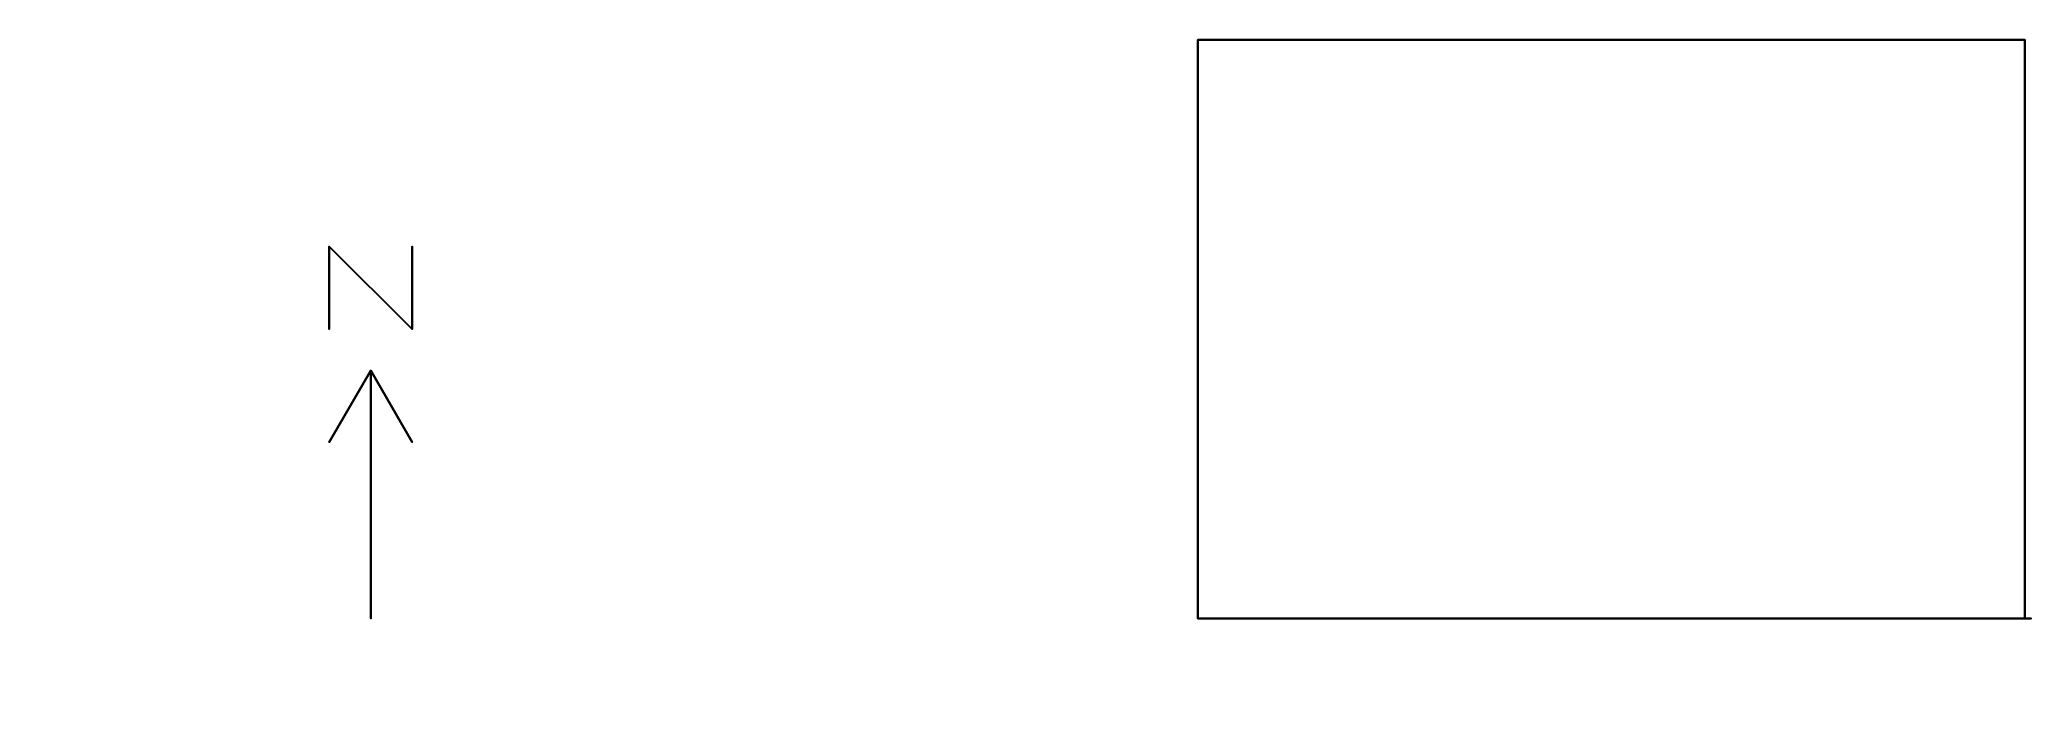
# Model space of a CAD drawing. Header units: metres. Extents: x -14 to 10.1, y -0.1 to 8.
import ezdxf

# ---------------------------------------------------------------- set-up
doc = ezdxf.new("R2010")
doc.units = ezdxf.units.M

msp = doc.modelspace()

# ---------------------------------------------------------------- linework, layer by layer
at = {"layer": '1', "color": 3}
for points in [[(-10.5, 5.5, 0.1), (-10.5, 5.5), (-10.5, 4.5), (-10.5, 4.5, 0.1)], [(-10.5, 5.5, 0.1), (-10.5, 5.5), (-9.5, 4.5), (-9.5, 4.5, 0.1)], [(-9.5, 5.5, 0.1), (-9.5, 5.5), (-9.5, 4.5), (-9.5, 4.5, 0.1)], [(-10, 4, 0.1), (-10, 4), (-10.5, 3.13397), (-10.5, 3.13397, 0.1)], [(-10, 4, 0.1), (-10, 4), (-10, 1), (-10, 1, 0.1)], [(-10, 4, 0.1), (-10, 4), (-9.5, 3.13397), (-9.5, 3.13397, 0.1)]]:
    msp.add_3dface(points, dxfattribs=at)
at = {"layer": 'TZ-1', "color": 43}
for points in [[(0, 1, 3), (0, 8, 3), (0, 8), (0, 1)], [(0, 8, 3), (10, 8, 3), (10, 8), (0, 8)], [(10, 8, 3), (10, 1, 3), (10, 1), (10, 8)], [(10, 1, 3), (0, 1, 3), (0, 1), (10, 1)]]:
    msp.add_3dface(points, dxfattribs=at)
at = {"layer": 'TZ-1', "color": 8}
msp.add_3dface([(0, 1), (0, 8), (10, 8), (10, 1)], dxfattribs=at)
at = {"layer": 'TZ-1', "color": 15}
msp.add_3dface([(10, 1, 3), (10, 8, 3), (0, 8, 3), (0, 1, 3)], dxfattribs=at)
at = {"layer": 'TZ-1', "color": 143}
for points in [[(2.75, 8, 2.1336), (2.75, 8, 0.9144), (1.25, 8, 0.9144), (1.25, 8, 2.1336)], [(5.25, 8, 2.1336), (5.25, 8, 0.9144), (3.75, 8, 0.9144), (3.75, 8, 2.1336)], [(7.75, 8, 2.1336), (7.75, 8, 0.9144), (6.25, 8, 0.9144), (6.25, 8, 2.1336)]]:
    msp.add_3dface(points, dxfattribs=at)
at = {"layer": 'TZ-1', "color": 45}
msp.add_3dface([(8.925, 1, 2.03302), (8.925, 1), (10.075, 1), (10.075, 1, 2.03302)], dxfattribs=at)

doc.saveas('drawing.dxf')
